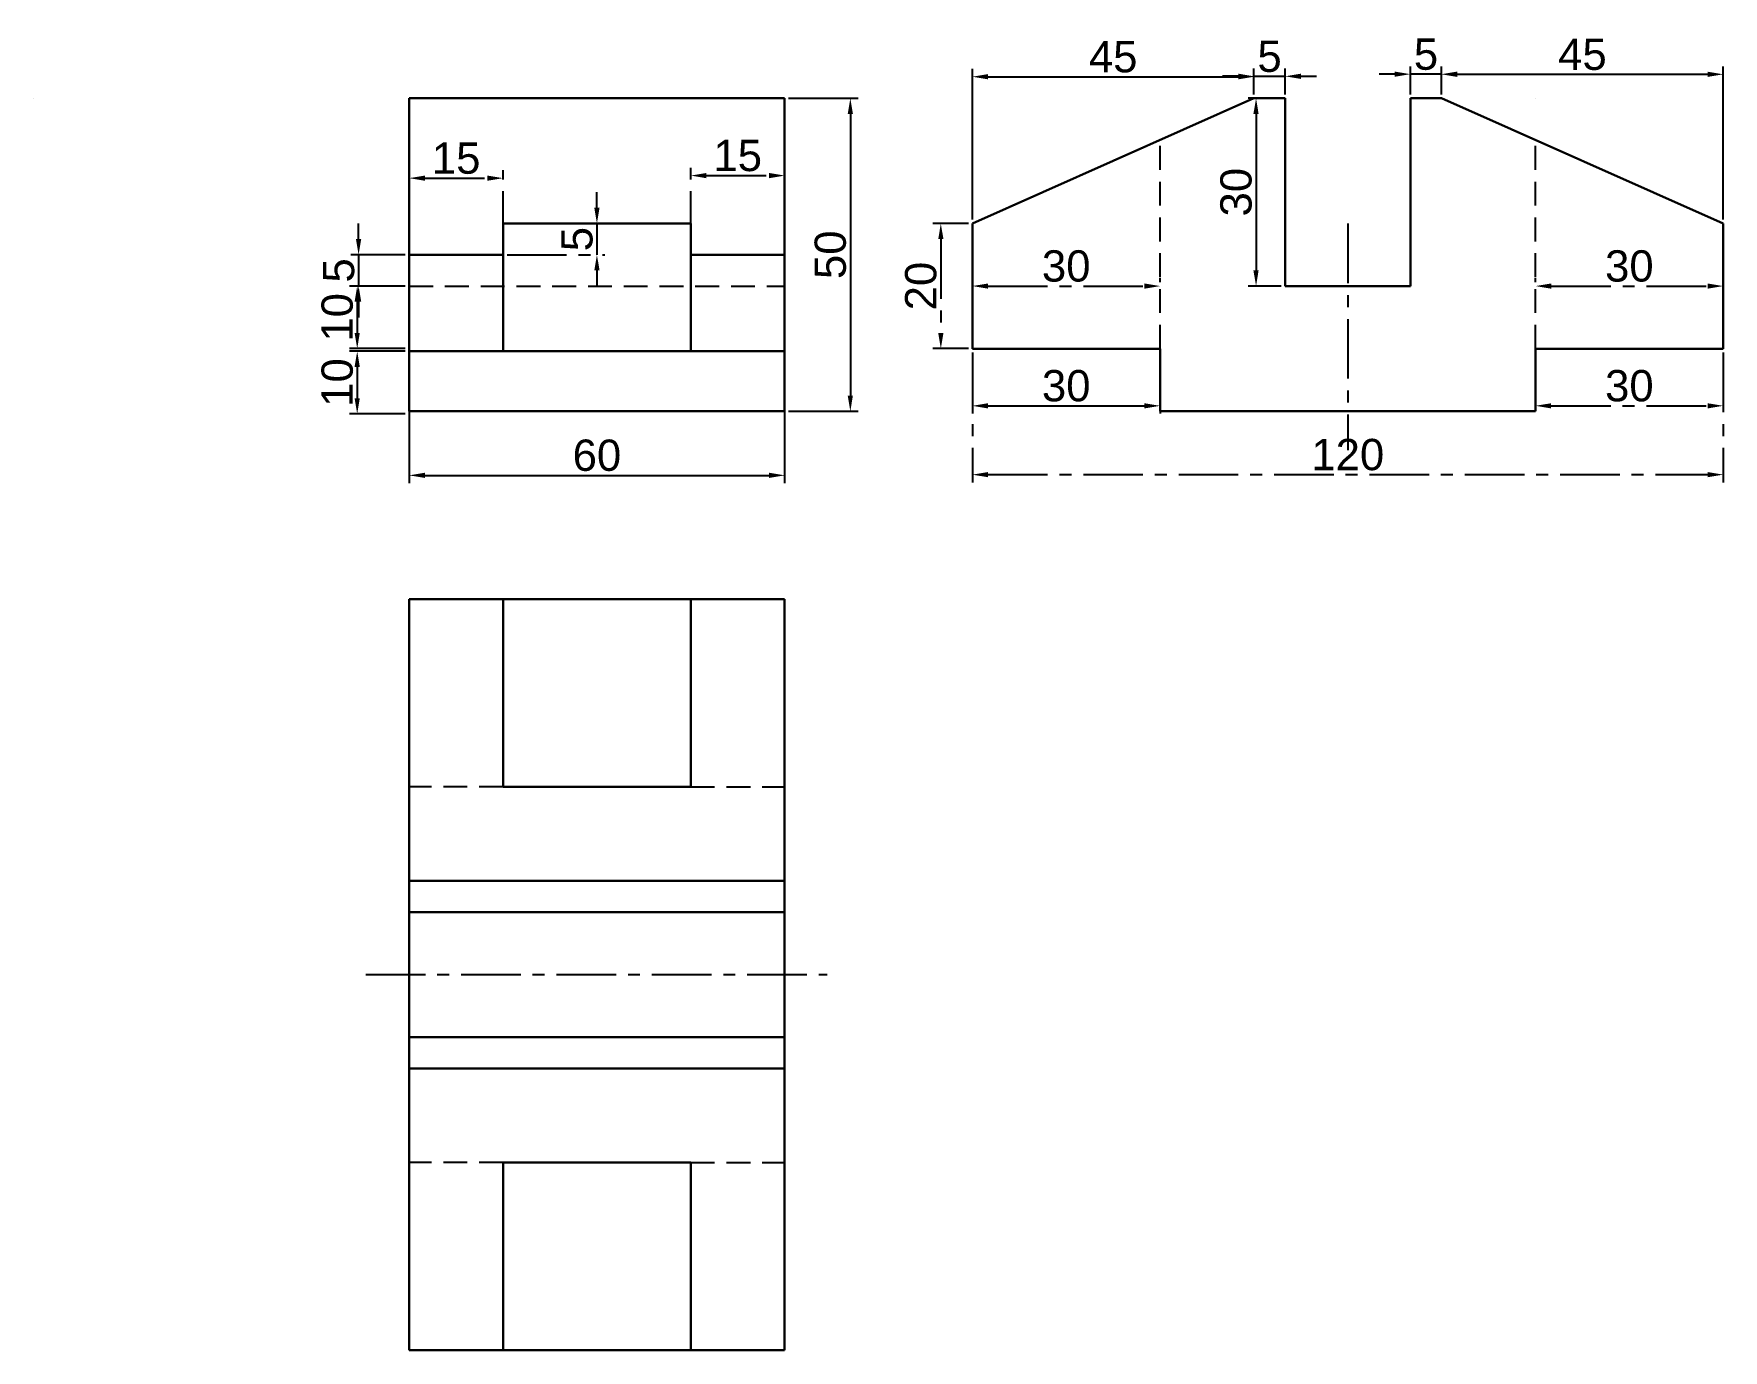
# Model space of a CAD drawing. Header units: millimetres. Extents: x 2716 to 2986, y 1714 to 1924.
import ezdxf

# ---------------------------------------------------------------- set-up
doc = ezdxf.new("R2010")
doc.units = ezdxf.units.MM
doc.header["$LTSCALE"] = 0.3
doc.linetypes.add('CENTER', pattern=[50.8, 31.75, -6.35, 6.35, -6.35])
doc.linetypes.add('DASHED', pattern=[19.05, 12.7, -6.35])
doc.styles.get("Standard").update_dxf_attribs({"font": 'arial.ttf'})
doc.dimstyles.new('ISO-25', dxfattribs={"dimtxt": 5, "dimasz": 2.5, "dimexe": 1.25, "dimexo": 0.625, "dimtad": 1, "dimtxsty": 'Standard', "dimcen": 2.5, "dimadec": 0, "dimazin": 0, "dimtfac": 1, "dimtmove": 0, "dimatfit": 3, "dimfxl": 1, "dimarcsym": 0})

# ---------------------------------------------------------------- blocks, each defined once
blk = doc.blocks.new('*D3')
at = {"color": 0, "lineweight": -2, "transparency": 16777216}
for p, q in [((2775.81, 1913.11), (2775.81, 1852.25)), ((2835.81, 1913.11), (2835.81, 1852.25)), ((2778.31, 1853.5), (2833.31, 1853.5))]:
    blk.add_line(p, q, dxfattribs=at)
at = {"color": 0, "transparency": 16777216}
for points in [[(2778.31, 1853.92), (2778.31, 1853.09), (2775.81, 1853.5)], [(2833.31, 1853.92), (2833.31, 1853.09), (2835.81, 1853.5)]]:
    blk.add_solid(points, dxfattribs=at)
at = {"layer": 'Defpoints', "color": 0, "transparency": 16777216}
for p in [(2775.81, 1913.74), (2835.81, 1913.74), (2835.81, 1853.5)]:
    blk.add_point(p, dxfattribs=at)
at = {"color": 0, "transparency": 16777216, "insert": (2805.81, 1856.68), "char_height": 5, "attachment_point": 5}
blk.add_mtext('60', dxfattribs=at)
blk = doc.blocks.new('*D4')
at = {"color": 0, "lineweight": -2, "transparency": 16777216}
for p, q in [((2836.44, 1913.74), (2847.56, 1913.74)), ((2846.31, 1911.24), (2846.31, 1866.24)), ((2836.44, 1863.74), (2847.56, 1863.74))]:
    blk.add_line(p, q, dxfattribs=at)
at = {"color": 0, "transparency": 16777216}
for points in [[(2845.89, 1911.24), (2846.72, 1911.24), (2846.31, 1913.74)], [(2845.89, 1866.24), (2846.72, 1866.24), (2846.31, 1863.74)]]:
    blk.add_solid(points, dxfattribs=at)
at = {"layer": 'Defpoints', "color": 0, "transparency": 16777216}
for p in [(2835.81, 1913.74), (2835.81, 1863.74), (2846.31, 1863.74)]:
    blk.add_point(p, dxfattribs=at)
at = {"color": 0, "transparency": 16777216, "insert": (2843.13, 1888.74), "char_height": 5, "attachment_point": 5, "rotation": 90}
blk.add_mtext('50', dxfattribs=at)
blk = doc.blocks.new('*D5')
at = {"color": 0, "linetype": 'CENTER', "lineweight": -2, "transparency": 16777216}
for p, q in [((2775.19, 1873.33), (2766.25, 1873.33)), ((2767.5, 1870.83), (2767.5, 1865.83)), ((2775.19, 1863.33), (2766.25, 1863.33))]:
    blk.add_line(p, q, dxfattribs=at)
at = {"color": 0, "linetype": 'CENTER', "transparency": 16777216}
for points in [[(2767.08, 1870.83), (2767.91, 1870.83), (2767.5, 1873.33)], [(2767.08, 1865.83), (2767.91, 1865.83), (2767.5, 1863.33)]]:
    blk.add_solid(points, dxfattribs=at)
at = {"layer": 'Defpoints', "color": 0, "linetype": 'CENTER', "transparency": 16777216}
for p in [(2775.81, 1873.33), (2767.5, 1863.33), (2775.81, 1863.33)]:
    blk.add_point(p, dxfattribs=at)
at = {"color": 0, "linetype": 'CENTER', "transparency": 16777216, "insert": (2764.32, 1868.33), "char_height": 5, "attachment_point": 5, "rotation": 90}
blk.add_mtext('10', dxfattribs=at)
blk = doc.blocks.new('*D6')
at = {"color": 0, "lineweight": -2, "transparency": 16777216}
for p, q in [((2915.19, 1913.74), (2909.9, 1913.74)), ((2911.15, 1911.24), (2911.15, 1886.24)), ((2915.19, 1883.74), (2909.9, 1883.74))]:
    blk.add_line(p, q, dxfattribs=at)
at = {"color": 0, "transparency": 16777216}
for points in [[(2910.73, 1911.24), (2911.56, 1911.24), (2911.15, 1913.74)], [(2910.73, 1886.24), (2911.56, 1886.24), (2911.15, 1883.74)]]:
    blk.add_solid(points, dxfattribs=at)
at = {"layer": 'Defpoints', "color": 0, "transparency": 16777216}
for p in [(2915.81, 1913.74), (2911.15, 1883.74), (2915.81, 1883.74)]:
    blk.add_point(p, dxfattribs=at)
at = {"color": 0, "transparency": 16777216, "insert": (2907.97, 1898.74), "char_height": 5, "attachment_point": 5, "rotation": 90}
blk.add_mtext('30', dxfattribs=at)
blk = doc.blocks.new('*D7')
at = {"color": 0, "linetype": 'CENTER', "lineweight": -2, "transparency": 16777216}
for p, q in [((2775.19, 1883.74), (2766.25, 1883.74)), ((2767.5, 1881.24), (2767.5, 1876.24)), ((2775.19, 1873.74), (2766.25, 1873.74))]:
    blk.add_line(p, q, dxfattribs=at)
at = {"color": 0, "linetype": 'CENTER', "transparency": 16777216}
for points in [[(2767.08, 1881.24), (2767.91, 1881.24), (2767.5, 1883.74)], [(2767.08, 1876.24), (2767.91, 1876.24), (2767.5, 1873.74)]]:
    blk.add_solid(points, dxfattribs=at)
at = {"layer": 'Defpoints', "color": 0, "linetype": 'CENTER', "transparency": 16777216}
for p in [(2775.81, 1883.74), (2767.5, 1873.74), (2775.81, 1873.74)]:
    blk.add_point(p, dxfattribs=at)
at = {"color": 0, "linetype": 'CENTER', "transparency": 16777216, "insert": (2764.32, 1878.74), "char_height": 5, "attachment_point": 5, "rotation": 90}
blk.add_mtext('10', dxfattribs=at)
blk = doc.blocks.new('*D8')
at = {"color": 0, "linetype": 'CENTER', "lineweight": -2, "transparency": 16777216}
for p, q in [((2767.72, 1891.24), (2767.72, 1893.74)), ((2775.19, 1888.74), (2766.47, 1888.74)), ((2767.72, 1888.74), (2767.72, 1883.74)), ((2775.19, 1883.74), (2766.47, 1883.74)), ((2767.72, 1881.24), (2767.72, 1878.74))]:
    blk.add_line(p, q, dxfattribs=at)
at = {"color": 0, "linetype": 'CENTER', "transparency": 16777216}
for points in [[(2767.3, 1891.24), (2768.14, 1891.24), (2767.72, 1888.74)], [(2767.3, 1881.24), (2768.14, 1881.24), (2767.72, 1883.74)]]:
    blk.add_solid(points, dxfattribs=at)
at = {"layer": 'Defpoints', "color": 0, "linetype": 'CENTER', "transparency": 16777216}
for p in [(2775.81, 1888.74), (2767.72, 1883.74), (2775.81, 1883.74)]:
    blk.add_point(p, dxfattribs=at)
at = {"color": 0, "linetype": 'CENTER', "transparency": 16777216, "insert": (2764.55, 1886.24), "char_height": 5, "attachment_point": 5, "rotation": 90}
blk.add_mtext('5', dxfattribs=at)
blk = doc.blocks.new('*D9')
at = {"color": 0, "linetype": 'CENTER', "lineweight": -2, "transparency": 16777216}
for p, q in [((2865.19, 1893.74), (2859.52, 1893.74)), ((2860.77, 1891.24), (2860.77, 1876.24)), ((2865.19, 1873.74), (2859.52, 1873.74))]:
    blk.add_line(p, q, dxfattribs=at)
at = {"color": 0, "linetype": 'CENTER', "transparency": 16777216}
for points in [[(2860.36, 1891.24), (2861.19, 1891.24), (2860.77, 1893.74)], [(2860.36, 1876.24), (2861.19, 1876.24), (2860.77, 1873.74)]]:
    blk.add_solid(points, dxfattribs=at)
at = {"layer": 'Defpoints', "color": 0, "linetype": 'CENTER', "transparency": 16777216}
for p in [(2865.81, 1893.74), (2860.77, 1873.74), (2865.81, 1873.74)]:
    blk.add_point(p, dxfattribs=at)
at = {"color": 0, "linetype": 'CENTER', "transparency": 16777216, "insert": (2857.59, 1883.74), "char_height": 5, "attachment_point": 5, "rotation": 90}
blk.add_mtext('20', dxfattribs=at)
blk = doc.blocks.new('*D14')
at = {"color": 0, "linetype": 'CENTER', "lineweight": -2, "transparency": 16777216}
for p, q in [((2908.31, 1917.25), (2905.81, 1917.25)), ((2910.81, 1914.36), (2910.81, 1918.5)), ((2910.81, 1917.25), (2915.81, 1917.25)), ((2915.81, 1914.36), (2915.81, 1918.5)), ((2918.31, 1917.25), (2920.81, 1917.25))]:
    blk.add_line(p, q, dxfattribs=at)
at = {"color": 0, "linetype": 'CENTER', "transparency": 16777216}
for points in [[(2908.31, 1917.67), (2908.31, 1916.83), (2910.81, 1917.25)], [(2918.31, 1917.67), (2918.31, 1916.83), (2915.81, 1917.25)]]:
    blk.add_solid(points, dxfattribs=at)
at = {"layer": 'Defpoints', "color": 0, "linetype": 'CENTER', "transparency": 16777216}
for p in [(2915.81, 1917.25), (2910.81, 1913.74), (2915.81, 1913.74)]:
    blk.add_point(p, dxfattribs=at)
at = {"color": 0, "linetype": 'CENTER', "transparency": 16777216, "insert": (2913.31, 1920.42), "char_height": 5, "attachment_point": 5}
blk.add_mtext('5', dxfattribs=at)
blk = doc.blocks.new('*D15')
at = {"color": 0, "linetype": 'CENTER', "lineweight": -2, "transparency": 16777216}
for p, q in [((2933.31, 1917.59), (2930.81, 1917.59)), ((2935.81, 1914.36), (2935.81, 1918.84)), ((2940.81, 1917.59), (2935.81, 1917.59)), ((2940.81, 1914.36), (2940.81, 1918.84)), ((2943.31, 1917.59), (2945.81, 1917.59))]:
    blk.add_line(p, q, dxfattribs=at)
at = {"color": 0, "linetype": 'CENTER', "transparency": 16777216}
for points in [[(2933.31, 1918.01), (2933.31, 1917.18), (2935.81, 1917.59)], [(2943.31, 1918.01), (2943.31, 1917.18), (2940.81, 1917.59)]]:
    blk.add_solid(points, dxfattribs=at)
at = {"layer": 'Defpoints', "color": 0, "linetype": 'CENTER', "transparency": 16777216}
for p in [(2935.81, 1917.59), (2935.81, 1913.74), (2940.81, 1913.74)]:
    blk.add_point(p, dxfattribs=at)
at = {"color": 0, "linetype": 'CENTER', "transparency": 16777216, "insert": (2938.31, 1920.76), "char_height": 5, "attachment_point": 5}
blk.add_mtext('5', dxfattribs=at)
blk = doc.blocks.new('*D19')
at = {"color": 0, "lineweight": -2, "transparency": 16777216}
for p, q in [((2865.81, 1873.11), (2865.81, 1863.36)), ((2895.81, 1873.11), (2895.81, 1863.36)), ((2868.31, 1864.61), (2893.31, 1864.61))]:
    blk.add_line(p, q, dxfattribs=at)
at = {"color": 0, "transparency": 16777216}
for points in [[(2868.31, 1865.02), (2868.31, 1864.19), (2865.81, 1864.61)], [(2893.31, 1865.02), (2893.31, 1864.19), (2895.81, 1864.61)]]:
    blk.add_solid(points, dxfattribs=at)
at = {"layer": 'Defpoints', "color": 0, "transparency": 16777216}
for p in [(2865.81, 1873.74), (2895.81, 1873.74), (2895.81, 1864.61)]:
    blk.add_point(p, dxfattribs=at)
at = {"color": 0, "transparency": 16777216, "insert": (2880.81, 1867.79), "char_height": 5, "attachment_point": 5}
blk.add_mtext('30', dxfattribs=at)
blk = doc.blocks.new('*D20')
at = {"color": 0, "linetype": 'CENTER', "lineweight": -2, "transparency": 16777216}
for p, q in [((2985.81, 1873.11), (2985.81, 1863.36)), ((2955.81, 1865.23), (2955.81, 1865.86)), ((2958.31, 1864.61), (2983.31, 1864.61))]:
    blk.add_line(p, q, dxfattribs=at)
at = {"color": 0, "linetype": 'CENTER', "transparency": 16777216}
for points in [[(2958.31, 1865.02), (2958.31, 1864.19), (2955.81, 1864.61)], [(2983.31, 1865.02), (2983.31, 1864.19), (2985.81, 1864.61)]]:
    blk.add_solid(points, dxfattribs=at)
at = {"layer": 'Defpoints', "color": 0, "linetype": 'CENTER', "transparency": 16777216}
for p in [(2985.81, 1873.74), (2955.81, 1864.61), (2985.81, 1864.61)]:
    blk.add_point(p, dxfattribs=at)
at = {"color": 0, "linetype": 'CENTER', "transparency": 16777216, "insert": (2970.81, 1867.79), "char_height": 5, "attachment_point": 5}
blk.add_mtext('30', dxfattribs=at)
blk = doc.blocks.new('*D21')
at = {"color": 0, "linetype": 'CENTER', "lineweight": -2, "transparency": 16777216}
for p, q in [((2865.81, 1873.11), (2865.81, 1852.36)), ((2985.81, 1873.11), (2985.81, 1852.36)), ((2868.31, 1853.61), (2983.31, 1853.61))]:
    blk.add_line(p, q, dxfattribs=at)
at = {"color": 0, "linetype": 'CENTER', "transparency": 16777216}
for points in [[(2868.31, 1854.03), (2868.31, 1853.2), (2865.81, 1853.61)], [(2983.31, 1854.03), (2983.31, 1853.2), (2985.81, 1853.61)]]:
    blk.add_solid(points, dxfattribs=at)
at = {"layer": 'Defpoints', "color": 0, "linetype": 'CENTER', "transparency": 16777216}
for p in [(2865.81, 1873.74), (2985.81, 1873.74), (2985.81, 1853.61)]:
    blk.add_point(p, dxfattribs=at)
at = {"color": 0, "linetype": 'CENTER', "transparency": 16777216, "insert": (2925.81, 1856.79), "char_height": 5, "attachment_point": 5}
blk.add_mtext('120', dxfattribs=at)
blk = doc.blocks.new('*D22')
at = {"color": 0, "lineweight": -2, "transparency": 16777216}
for p, q in [((2865.81, 1894.36), (2865.81, 1918.43)), ((2868.31, 1917.18), (2908.31, 1917.18)), ((2910.81, 1914.36), (2910.81, 1918.43))]:
    blk.add_line(p, q, dxfattribs=at)
at = {"color": 0, "transparency": 16777216}
for points in [[(2868.31, 1917.6), (2868.31, 1916.77), (2865.81, 1917.18)], [(2908.31, 1917.6), (2908.31, 1916.77), (2910.81, 1917.18)]]:
    blk.add_solid(points, dxfattribs=at)
at = {"layer": 'Defpoints', "color": 0, "transparency": 16777216}
for p in [(2910.81, 1917.18), (2910.81, 1913.74), (2865.81, 1893.74)]:
    blk.add_point(p, dxfattribs=at)
at = {"color": 0, "transparency": 16777216, "insert": (2888.31, 1920.35), "char_height": 5, "attachment_point": 5}
blk.add_mtext('45', dxfattribs=at)
blk = doc.blocks.new('*D23')
at = {"color": 0, "lineweight": -2, "transparency": 16777216}
for p, q in [((2940.81, 1914.36), (2940.81, 1918.82)), ((2943.31, 1917.57), (2983.31, 1917.57)), ((2985.81, 1894.36), (2985.81, 1918.82))]:
    blk.add_line(p, q, dxfattribs=at)
at = {"color": 0, "transparency": 16777216}
for points in [[(2943.31, 1917.99), (2943.31, 1917.15), (2940.81, 1917.57)], [(2983.31, 1917.99), (2983.31, 1917.15), (2985.81, 1917.57)]]:
    blk.add_solid(points, dxfattribs=at)
at = {"layer": 'Defpoints', "color": 0, "transparency": 16777216}
for p in [(2985.81, 1917.57), (2940.81, 1913.74), (2985.81, 1893.74)]:
    blk.add_point(p, dxfattribs=at)
at = {"color": 0, "transparency": 16777216, "insert": (2963.31, 1920.74), "char_height": 5, "attachment_point": 5}
blk.add_mtext('45', dxfattribs=at)
blk = doc.blocks.new('*D24')
at = {"color": 0, "linetype": 'CENTER', "lineweight": -2, "transparency": 16777216}
for p, q in [((2865.81, 1884.36), (2865.81, 1884.99)), ((2895.82, 1884.36), (2895.82, 1884.99)), ((2868.31, 1883.74), (2893.32, 1883.74))]:
    blk.add_line(p, q, dxfattribs=at)
at = {"color": 0, "linetype": 'CENTER', "transparency": 16777216}
for points in [[(2868.31, 1884.15), (2868.31, 1883.32), (2865.81, 1883.74)], [(2893.32, 1884.15), (2893.32, 1883.32), (2895.82, 1883.74)]]:
    blk.add_solid(points, dxfattribs=at)
at = {"layer": 'Defpoints', "color": 0, "linetype": 'CENTER', "transparency": 16777216}
for p in [(2865.81, 1883.74), (2895.82, 1883.74), (2895.82, 1883.74)]:
    blk.add_point(p, dxfattribs=at)
at = {"color": 0, "linetype": 'CENTER', "transparency": 16777216, "insert": (2880.81, 1886.92), "char_height": 5, "attachment_point": 5}
blk.add_mtext('30', dxfattribs=at)
blk = doc.blocks.new('*D25')
at = {"color": 0, "linetype": 'CENTER', "lineweight": -2, "transparency": 16777216}
for p, q in [((2955.82, 1884.36), (2955.82, 1884.99)), ((2985.81, 1884.36), (2985.81, 1884.99)), ((2958.32, 1883.74), (2983.31, 1883.74))]:
    blk.add_line(p, q, dxfattribs=at)
at = {"color": 0, "linetype": 'CENTER', "transparency": 16777216}
for points in [[(2958.32, 1884.15), (2958.32, 1883.32), (2955.82, 1883.74)], [(2983.31, 1884.15), (2983.31, 1883.32), (2985.81, 1883.74)]]:
    blk.add_solid(points, dxfattribs=at)
at = {"layer": 'Defpoints', "color": 0, "linetype": 'CENTER', "transparency": 16777216}
for p in [(2955.82, 1883.74), (2985.81, 1883.74), (2985.81, 1883.74)]:
    blk.add_point(p, dxfattribs=at)
at = {"color": 0, "linetype": 'CENTER', "transparency": 16777216, "insert": (2970.81, 1886.92), "char_height": 5, "attachment_point": 5}
blk.add_mtext('30', dxfattribs=at)
blk = doc.blocks.new('*D26')
at = {"color": 0, "linetype": 'CENTER', "lineweight": -2, "transparency": 16777216}
for p, q in [((2775.81, 1889.36), (2775.81, 1902.23)), ((2778.31, 1900.98), (2788.31, 1900.98)), ((2790.81, 1889.36), (2790.81, 1902.23))]:
    blk.add_line(p, q, dxfattribs=at)
at = {"color": 0, "linetype": 'CENTER', "transparency": 16777216}
for points in [[(2778.31, 1901.39), (2778.31, 1900.56), (2775.81, 1900.98)], [(2788.31, 1901.39), (2788.31, 1900.56), (2790.81, 1900.98)]]:
    blk.add_solid(points, dxfattribs=at)
at = {"layer": 'Defpoints', "color": 0, "linetype": 'CENTER', "transparency": 16777216}
for p in [(2790.81, 1900.98), (2775.81, 1888.74), (2790.81, 1888.74)]:
    blk.add_point(p, dxfattribs=at)
at = {"color": 0, "linetype": 'CENTER', "transparency": 16777216, "insert": (2783.31, 1904.15), "char_height": 5, "attachment_point": 5}
blk.add_mtext('15', dxfattribs=at)
blk = doc.blocks.new('*D27')
at = {"color": 0, "linetype": 'CENTER', "lineweight": -2, "transparency": 16777216}
for p, q in [((2820.81, 1889.36), (2820.81, 1902.64)), ((2823.31, 1901.39), (2833.31, 1901.39)), ((2835.81, 1889.36), (2835.81, 1902.64))]:
    blk.add_line(p, q, dxfattribs=at)
at = {"color": 0, "linetype": 'CENTER', "transparency": 16777216}
for points in [[(2823.31, 1901.81), (2823.31, 1900.97), (2820.81, 1901.39)], [(2833.31, 1901.81), (2833.31, 1900.97), (2835.81, 1901.39)]]:
    blk.add_solid(points, dxfattribs=at)
at = {"layer": 'Defpoints', "color": 0, "linetype": 'CENTER', "transparency": 16777216}
for p in [(2835.81, 1901.39), (2820.81, 1888.74), (2835.81, 1888.74)]:
    blk.add_point(p, dxfattribs=at)
at = {"color": 0, "linetype": 'CENTER', "transparency": 16777216, "insert": (2828.31, 1904.57), "char_height": 5, "attachment_point": 5}
blk.add_mtext('15', dxfattribs=at)
blk = doc.blocks.new('*D28')
at = {"color": 0, "linetype": 'CENTER', "lineweight": -2, "transparency": 16777216}
for p, q in [((2805.81, 1896.24), (2805.81, 1898.74)), ((2791.44, 1893.74), (2807.06, 1893.74)), ((2805.81, 1893.74), (2805.81, 1888.74)), ((2791.44, 1888.74), (2807.06, 1888.74)), ((2805.81, 1886.24), (2805.81, 1883.74))]:
    blk.add_line(p, q, dxfattribs=at)
at = {"color": 0, "linetype": 'CENTER', "transparency": 16777216}
for points in [[(2805.39, 1896.24), (2806.23, 1896.24), (2805.81, 1893.74)], [(2805.39, 1886.24), (2806.23, 1886.24), (2805.81, 1888.74)]]:
    blk.add_solid(points, dxfattribs=at)
at = {"layer": 'Defpoints', "color": 0, "linetype": 'CENTER', "transparency": 16777216}
for p in [(2790.81, 1893.74), (2790.81, 1888.74), (2805.81, 1888.74)]:
    blk.add_point(p, dxfattribs=at)
at = {"color": 0, "linetype": 'CENTER', "transparency": 16777216, "insert": (2802.64, 1891.24), "char_height": 5, "attachment_point": 5, "rotation": 90}
blk.add_mtext('5', dxfattribs=at)

msp = doc.modelspace()

# ---------------------------------------------------------------- linework, layer by layer
for p, q in [((2715.811, 1913.736), (2715.811, 1913.736)), ((2955.811, 1913.736), (2955.811, 1913.736))]:
    msp.add_line(p, q)
at = {"lineweight": 30}
for p, q in [((2775.811, 1913.736), (2775.811, 1863.736)), ((2835.811, 1913.736), (2775.811, 1913.736)), ((2835.811, 1863.736), (2835.811, 1913.736)), ((2865.811, 1893.736), (2910.811, 1913.736)), ((2915.811, 1913.736), (2910.811, 1913.736)), ((2915.811, 1913.736), (2915.811, 1888.736)), ((2935.811, 1913.736), (2935.811, 1888.736)), ((2935.811, 1913.736), (2940.811, 1913.736)), ((2940.811, 1913.736), (2985.811, 1893.736)), ((2790.811, 1893.736), (2790.811, 1873.329)), ((2790.811, 1893.736), (2820.811, 1893.736)), ((2820.811, 1873.329), (2820.811, 1893.736)), ((2865.811, 1873.736), (2865.811, 1893.736)), ((2985.811, 1873.736), (2985.811, 1893.736)), ((2775.811, 1888.736), (2790.811, 1888.736)), ((2820.811, 1888.736), (2835.811, 1888.736)), ((2915.811, 1883.736), (2935.811, 1883.736)), ((2775.811, 1873.329), (2835.811, 1873.329)), ((2865.811, 1873.736), (2895.811, 1873.736)), ((2895.811, 1873.736), (2895.811, 1863.736)), ((2955.811, 1873.736), (2985.811, 1873.736)), ((2955.811, 1873.736), (2955.811, 1863.736)), ((2775.811, 1863.736), (2835.811, 1863.736)), ((2895.811, 1863.736), (2955.811, 1863.736)), ((2775.811, 1833.736), (2775.811, 1713.736)), ((2775.811, 1833.736), (2835.811, 1833.736)), ((2790.811, 1833.736), (2790.811, 1803.736)), ((2820.811, 1833.736), (2820.811, 1803.736)), ((2835.811, 1833.736), (2835.811, 1713.736)), ((2790.811, 1803.736), (2820.811, 1803.736)), ((2775.811, 1788.736), (2835.811, 1788.736)), ((2775.811, 1783.736), (2835.811, 1783.736)), ((2835.811, 1763.736), (2775.811, 1763.736)), ((2835.811, 1758.736), (2775.811, 1758.736)), ((2790.811, 1743.736), (2790.811, 1713.736)), ((2820.811, 1743.736), (2790.811, 1743.736)), ((2820.811, 1743.736), (2820.811, 1713.736)), ((2835.811, 1713.736), (2775.811, 1713.736))]:
    msp.add_line(p, q, dxfattribs=at)
at = {"linetype": 'DASHED'}
for p, q in [((2895.815, 1873.736), (2895.815, 1907.071)), ((2955.815, 1873.736), (2955.815, 1907.071)), ((2775.811, 1883.736), (2835.811, 1883.736)), ((2790.811, 1803.736), (2775.811, 1803.736)), ((2820.811, 1803.736), (2835.811, 1803.736)), ((2790.811, 1743.736), (2775.811, 1743.736)), ((2820.811, 1743.736), (2835.811, 1743.736))]:
    msp.add_line(p, q, dxfattribs=at)
at = {"linetype": 'CENTER'}
for p, q in [((2925.811, 1893.715), (2925.811, 1857.521)), ((2768.869, 1773.736), (2842.615, 1773.736))]:
    msp.add_line(p, q, dxfattribs=at)
at = {"linetype": 'CENTER', "lineweight": 30}
for p, q in [((2915.811, 1888.736), (2915.811, 1883.736)), ((2935.811, 1888.736), (2935.811, 1883.736))]:
    msp.add_line(p, q, dxfattribs=at)

# ---------------------------------------------------------------- dimensions: what is measured, and where the dimension line sits
for base, p1, p2, picture, middle in [((2910.811, 1917.183), (2865.811, 1893.736), (2910.811, 1913.736), '*D22', (2888.311, 1920.351)), ((2985.811, 1917.571), (2940.811, 1913.736), (2985.811, 1893.736), '*D23', (2963.311, 1920.739)), ((2835.811, 1853.502), (2775.811, 1913.736), (2835.811, 1913.736), '*D3', (2805.811, 1856.68)), ((2895.811, 1864.607), (2865.811, 1873.736), (2895.811, 1873.736), '*D19', (2880.811, 1867.787))]:
    dim = msp.add_linear_dim(base=base, p1=p1, p2=p2, dimstyle='ISO-25')
    dim.commit()
    dim.dimension.update_dxf_attribs({"geometry": picture, "text_midpoint": middle})
at = {"linetype": 'CENTER'}
for base, p1, p2, picture, middle in [((2915.811, 1917.25), (2910.811, 1913.736), (2915.811, 1913.736), '*D14', (2913.311, 1920.418)), ((2935.811, 1917.592), (2940.811, 1913.736), (2935.811, 1913.736), '*D15', (2938.311, 1920.76)), ((2790.811, 1900.977), (2775.811, 1888.736), (2790.811, 1888.736), '*D26', (2783.311, 1904.154)), ((2835.811, 1901.389), (2820.811, 1888.736), (2835.811, 1888.736), '*D27', (2828.311, 1904.566)), ((2895.815, 1883.736), (2865.811, 1883.736), (2895.815, 1883.736), '*D24', (2880.813, 1886.915)), ((2985.811, 1883.736), (2955.815, 1883.736), (2985.811, 1883.736), '*D25', (2970.813, 1886.915)), ((2985.811, 1853.613), (2865.811, 1873.736), (2985.811, 1873.736), '*D21', (2925.811, 1856.791)), ((2985.811, 1864.607), (2955.811, 1864.607), (2985.811, 1873.736), '*D20', (2970.811, 1867.787))]:
    dim = msp.add_linear_dim(base=base, p1=p1, p2=p2, dimstyle='ISO-25', dxfattribs=at)
    dim.commit()
    dim.dimension.update_dxf_attribs({"geometry": picture, "text_midpoint": middle})
for base, p1, p2, picture, middle in [((2846.307, 1863.736), (2835.811, 1913.736), (2835.811, 1863.736), '*D4', (2843.13, 1888.736)), ((2911.145, 1883.736), (2915.811, 1913.736), (2915.811, 1883.736), '*D6', (2907.966, 1898.736))]:
    dim = msp.add_linear_dim(base=base, p1=p1, p2=p2, angle=90, dimstyle='ISO-25')
    dim.commit()
    dim.dimension.update_dxf_attribs({"geometry": picture, "text_midpoint": middle})
for base, p1, p2, picture, middle in [((2805.811, 1888.736), (2790.811, 1893.736), (2790.811, 1888.736), '*D28', (2802.643, 1891.236)), ((2767.72, 1883.736), (2775.811, 1888.736), (2775.811, 1883.736), '*D8', (2764.552, 1886.236)), ((2860.772, 1873.736), (2865.811, 1893.736), (2865.811, 1873.736), '*D9', (2857.594, 1883.736)), ((2767.495, 1873.736), (2775.811, 1883.736), (2775.811, 1873.736), '*D7', (2764.317, 1878.736)), ((2767.495, 1863.329), (2775.811, 1873.329), (2775.811, 1863.329), '*D5', (2764.317, 1868.329))]:
    dim = msp.add_linear_dim(base=base, p1=p1, p2=p2, angle=90, dimstyle='ISO-25', dxfattribs=at)
    dim.commit()
    dim.dimension.update_dxf_attribs({"geometry": picture, "text_midpoint": middle})

doc.saveas('drawing.dxf')
